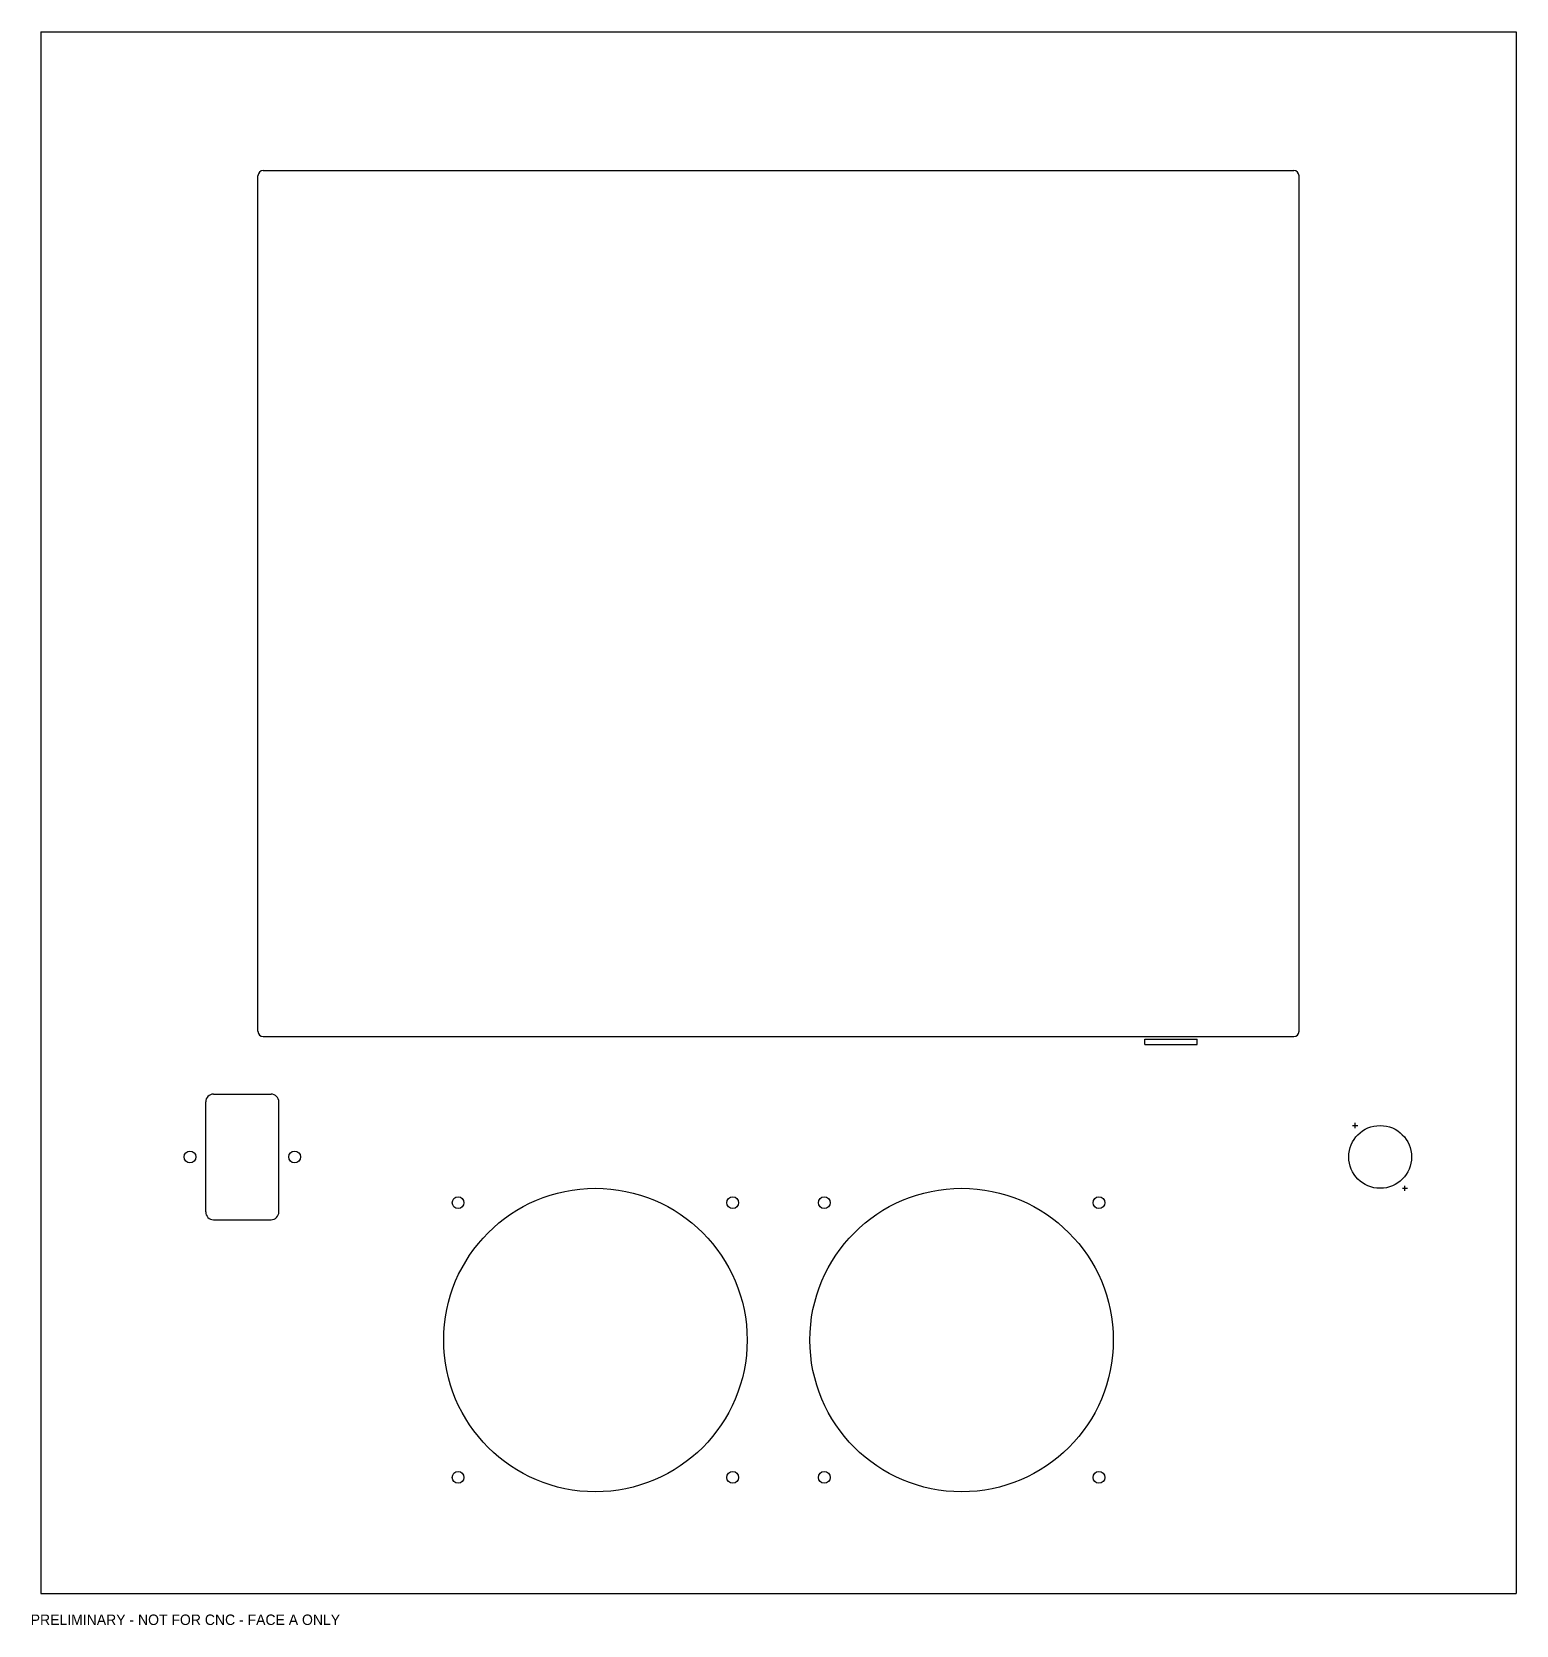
# Model space of a CAD drawing. Header units: millimetres. Extents: x 0 to 568, y -12 to 597.
import ezdxf

# ---------------------------------------------------------------- set-up
doc = ezdxf.new("R2010")
doc.units = ezdxf.units.MM
for name, color, linetype in [('CUT', 7, 'CONTINUOUS'), ('POCKET', 7, 'CONTINUOUS'), ('REFERENCE', 7, 'CONTINUOUS')]:
    doc.layers.add(name, color=color, linetype=linetype)

msp = doc.modelspace()

# ---------------------------------------------------------------- linework, layer by layer
at = {"layer": 'CUT'}
for p, q in [((3.89, 596.9), (567.89, 596.9)), ((3.89, 596.9), (3.89, 0)), ((567.89, 596.9), (567.89, 0)), ((88.89, 543.9), (482.89, 543.9)), ((86.89, 214.9), (86.89, 541.9)), ((484.89, 214.9), (484.89, 541.9)), ((88.89, 212.9), (482.89, 212.9)), ((69.89, 190.9), (91.89, 190.9)), ((66.89, 145.9), (66.89, 187.9)), ((94.89, 145.9), (94.89, 187.9)), ((69.89, 142.9), (91.89, 142.9)), ((3.89, 0), (567.89, 0))]:
    msp.add_line(p, q, dxfattribs=at)
for centre, radius in [((515.89, 166.9), 12), ((60.89, 166.9), 2.25), ((100.89, 166.9), 2.25), ((215.89, 96.9), 58), ((355.89, 96.9), 58), ((163.39, 149.4), 2.25), ((268.39, 149.4), 2.25), ((303.39, 149.4), 2.25), ((408.39, 149.4), 2.25), ((163.39, 44.4), 2.25), ((268.39, 44.4), 2.25), ((303.39, 44.4), 2.25), ((408.39, 44.4), 2.25)]:
    msp.add_circle(centre, radius, dxfattribs=at)
for centre, radius, start, end in [((88.89, 541.9), 2, 90, 180), ((482.89, 541.9), 2, 0, 90), ((88.89, 214.9), 2, 180, 270), ((482.89, 214.9), 2, 270, 0), ((69.89, 187.9), 3, 90, 180), ((91.89, 187.9), 3, 0, 90), ((69.89, 145.9), 3, 180, 270), ((91.89, 145.9), 3, 270, 0)]:
    msp.add_arc(centre, radius, start, end, dxfattribs=at)
at = {"layer": 'POCKET'}
for p, q in [((425.89, 209.9), (425.89, 211.9)), ((425.89, 211.9), (445.89, 211.9)), ((425.89, 209.9), (445.89, 209.9)), ((445.89, 209.9), (445.89, 211.9))]:
    msp.add_line(p, q, dxfattribs=at)
at = {"layer": 'REFERENCE'}
for p, q in [((3.89, 596.9), (567.89, 596.9)), ((3.89, 596.9), (3.89, 0)), ((567.89, 596.9), (567.89, 0)), ((505.39, 178.9), (507.39, 178.9)), ((506.39, 177.9), (506.39, 179.9)), ((524.39, 154.9), (526.39, 154.9)), ((525.39, 153.9), (525.39, 155.9)), ((3.89, 0), (567.89, 0))]:
    msp.add_line(p, q, dxfattribs=at)

# ---------------------------------------------------------------- texts
msp.add_text('PRELIMINARY - NOT FOR CNC - FACE A ONLY', height=4, dxfattribs=at).set_placement((0, -12))

doc.saveas('drawing.dxf')
